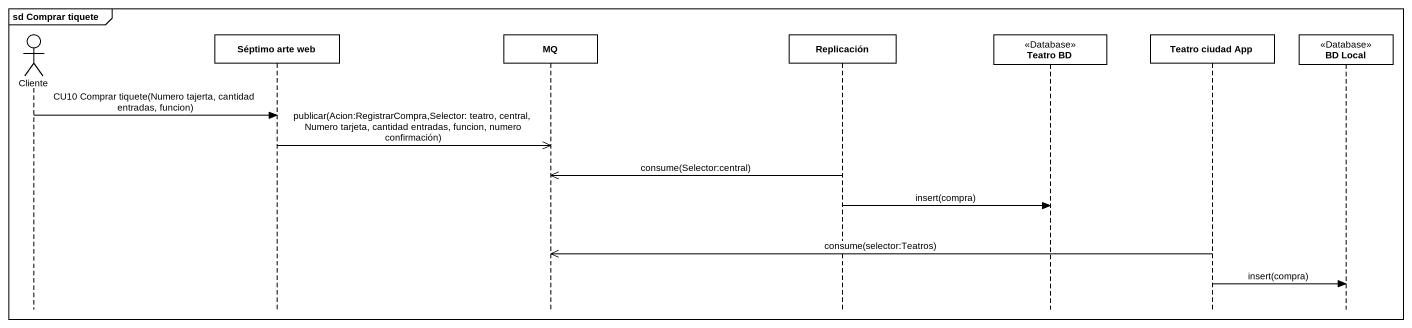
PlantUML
@startuml
mainframe sd Comprar tiquete
hide footbox
actor Cliente
participant "Séptimo arte web" as Séptimo_arte_web
participant MQ
participant Replicación
participant "Teatro BD" as Teatro_BD <<Database>>
participant "Teatro ciudad App" as Teatro_ciudad_App
participant "BD Local" as BD_Local <<Database>>

Cliente -> Séptimo_arte_web : CU10 Comprar tiquete(Numero tajerta, cantidad entradas, funcion)
Séptimo_arte_web ->> MQ : publicar(Acion:RegistrarCompra,Selector: teatro, central, Numero tarjeta, cantidad entradas, funcion, numero confirmación)
Replicación ->> MQ : consume(Selector:central)
Replicación -> Teatro_BD : insert(compra)
Teatro_ciudad_App ->> MQ : consume(selector:Teatros)
Teatro_ciudad_App -> BD_Local : insert(compra)
@enduml
